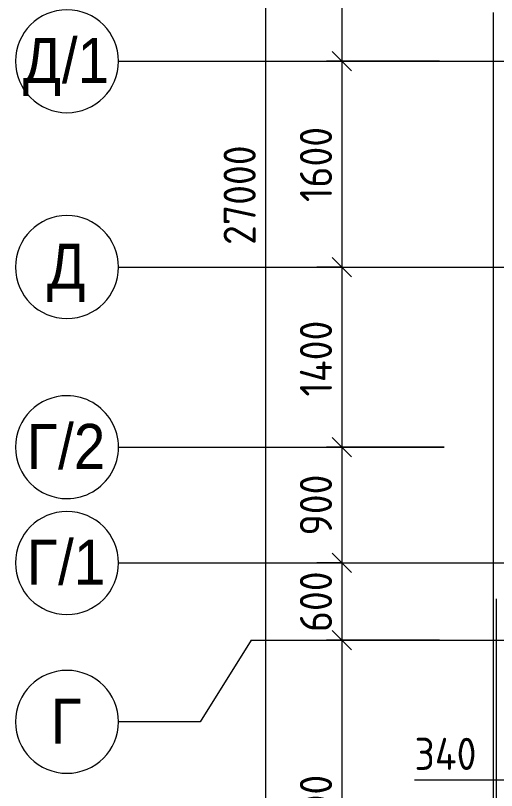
# Model space of a CAD drawing. Header units: millimetres. Extents: x -4005 to 195566, y -8553 to 29000.
# Drawn here: x -4005 to -268, y 9331 to 15355 of the extents above; entities that cross this region are included whole.
import ezdxf

# ---------------------------------------------------------------- set-up
doc = ezdxf.new("R2010")
doc.units = ezdxf.units.MM
doc.linetypes.add('Осевая', pattern=[3175, 635, -476.25, 1587.5, -476.25])
for name, color, linetype, lineweight in [('A-ANNO-DIMS', 7, 'Continuous', 9), ('A-ANNO-DIMS-100', 7, 'Continuous', 9), ('A-WALL', 7, 'Continuous', 9), ('Оси', 7, 'Continuous', 9), ('Оси-1', 7, 'Continuous', 20), ('Оси-2', 7, 'Осевая', 9)]:
    doc.layers.add(name, color=color, linetype=linetype, lineweight=lineweight)
doc.styles.add('Arial', font='arial.ttf', dxfattribs={"width": 0.9, "height": 350})
doc.styles.add('ISOCPEUR', font='isocpeur.ttf', dxfattribs={"width": 0.9, "height": 250})
doc.dimstyles.new('ISO-2_5_0_9К_БОЛЬШОЙ', dxfattribs={"dimscale": 304.8, "dimtxt": 248.995294, "dimasz": 0.492126, "dimexe": 0.393701, "dimexo": 0.984252, "dimgap": 0, "dimtad": 1, "dimdec": 0, "dimrnd": 10, "dimzin": 0, "dimdsep": 46, "dimtxsty": 'ISOCPEUR', "dimblk1": 'OBLIQUE', "dimblk2": 'OBLIQUE', "dimsah": 1, "dimcen": 0.09, "dimdle": 0.393701, "dimazin": 0, "dimtfac": 1, "dimtdec": 4, "dimtix": 1, "dimtmove": 0, "dimatfit": 3, "dimfxl": 1, "dimtvp": 1, "dimtolj": 1, "dimtzin": 0, "dimarcsym": 2})
doc.dimstyles.new('ISO-2_5_0_9К_БОЛЬШОЙ_1', dxfattribs={"dimscale": 304.8, "dimtxt": 248.995294, "dimasz": 0.492126, "dimexe": 0.393701, "dimexo": 0.984252, "dimgap": 0, "dimtad": 1, "dimdec": 0, "dimrnd": 10, "dimzin": 0, "dimdsep": 46, "dimtxsty": 'ISOCPEUR', "dimblk1": 'OBLIQUE', "dimblk2": 'OBLIQUE', "dimsah": 1, "dimcen": 0.09, "dimdle": 0.393701, "dimazin": 0, "dimtfac": 1, "dimtdec": 4, "dimtix": 1, "dimtmove": 2, "dimatfit": 3, "dimfxl": 1, "dimtvp": 1, "dimtolj": 1, "dimtzin": 0, "dimarcsym": 2})
doc.dimstyles.new('ISO-2_5_0_9К_БОЛЬШОЙ_2', dxfattribs={"dimscale": 304.8, "dimtxt": 248.995294, "dimasz": 0.492126, "dimexe": 0.393701, "dimexo": 0.984252, "dimgap": 0, "dimtad": 1, "dimdec": 0, "dimrnd": 10, "dimzin": 0, "dimdsep": 46, "dimtxsty": 'ISOCPEUR', "dimblk1": 'OBLIQUE', "dimblk2": 'OBLIQUE', "dimsah": 1, "dimcen": 0.09, "dimdle": 0.393701, "dimazin": 0, "dimtfac": 1, "dimtdec": 4, "dimtix": 1, "dimtmove": 1, "dimatfit": 3, "dimfxl": 1, "dimtvp": 1, "dimtolj": 1, "dimtzin": 0, "dimarcsym": 2})

# ---------------------------------------------------------------- blocks, each defined once
blk = doc.blocks.new('Ось сетки - D8-29747960-План отделки полов с раскладкой материалов 1 этажа в осях 1-12')
at = {"layer": 'Оси-1'}
for start, end in [(360, 180), (180, 360)]:
    blk.add_arc((0, 0), 4, start, end, dxfattribs=at)
blk = doc.blocks.new('DIMBLOCK17-План отделки полов с раскладкой материалов 1 этажа в осях 1-12')
at = {"layer": 'A-ANNO-DIMS-100', "lineweight": 20}
for p, q in [((-1469, 17000), (-1544, 17075)), ((-1469, 17000), (-1394, 16925)), ((-1469, 15000), (-1544, 15075)), ((-1469, 15000), (-1394, 14925))]:
    blk.add_line(p, q, dxfattribs=at)
at = {"layer": 'A-ANNO-DIMS-100'}
for p, q in [((-1662.9, 17000), (-1349, 17000)), ((-1469, 17000), (-1662.9, 17000)), ((-1469, 17000), (-1469, 15000)), ((-711.5, 15000), (-1589, 15000)), ((-1469, 15000), (-711.5, 15000))]:
    blk.add_line(p, q, dxfattribs=at)
at = {"layer": 'A-ANNO-DIMS-100', "color": 0, "insert": (-1795.6, 15684), "char_height": 250, "width": 758.478, "attachment_point": 1, "rotation": 90, "line_spacing_factor": 1.149209, "style": 'ISOCPEUR'}
blk.add_mtext('2000', dxfattribs=at)
blk = doc.blocks.new('_Oblique')
at = {"color": 0, "linetype": 'ByBlock', "lineweight": -2}
blk.add_line((-0.5, -0.5), (0.5, 0.5), dxfattribs=at)
blk = doc.blocks.new('DIMBLOCK18-План отделки полов с раскладкой материалов 1 этажа в осях 1-12')
at = {"layer": 'A-ANNO-DIMS-100', "lineweight": 20}
for p, q in [((-1469, 15000), (-1544, 15075)), ((-1469, 15000), (-1394, 14925)), ((-1469, 13400), (-1544, 13475)), ((-1469, 13400), (-1394, 13325))]:
    blk.add_line(p, q, dxfattribs=at)
at = {"layer": 'A-ANNO-DIMS-100'}
for p, q in [((-711.5, 15000), (-1589, 15000)), ((-1469, 15000), (-1469, 13400)), ((-1469, 15000), (-711.5, 15000)), ((-1662.9, 13400), (-1349, 13400)), ((-1469, 13400), (-1662.9, 13400))]:
    blk.add_line(p, q, dxfattribs=at)
at = {"layer": 'A-ANNO-DIMS-100', "color": 0, "insert": (-1795.6, 13905.5), "char_height": 250, "width": 706.764, "attachment_point": 1, "rotation": 90, "line_spacing_factor": 1.149209, "style": 'ISOCPEUR'}
blk.add_mtext('1600', dxfattribs=at)
blk = doc.blocks.new('DIMBLOCK19-План отделки полов с раскладкой материалов 1 этажа в осях 1-12')
at = {"layer": 'A-ANNO-DIMS-100', "lineweight": 20}
for p, q in [((-1469, 13400), (-1544, 13475)), ((-1469, 13400), (-1394, 13325)), ((-1469, 12000), (-1544, 12075)), ((-1469, 12000), (-1394, 11925))]:
    blk.add_line(p, q, dxfattribs=at)
at = {"layer": 'A-ANNO-DIMS-100'}
for p, q in [((-1662.9, 13400), (-1349, 13400)), ((-1469, 13400), (-1662.9, 13400)), ((-1469, 13400), (-1469, 12000)), ((-674.6, 12000), (-1589, 12000)), ((-1469, 12000), (-674.6, 12000))]:
    blk.add_line(p, q, dxfattribs=at)
at = {"layer": 'A-ANNO-DIMS-100', "color": 0, "insert": (-1795.6, 12393.5), "char_height": 250, "width": 735.494, "attachment_point": 1, "rotation": 90, "line_spacing_factor": 1.149209, "style": 'ISOCPEUR'}
blk.add_mtext('1400', dxfattribs=at)
blk = doc.blocks.new('DIMBLOCK20-План отделки полов с раскладкой материалов 1 этажа в осях 1-12')
at = {"layer": 'A-ANNO-DIMS-100', "lineweight": 20}
for p, q in [((-1469, 12000), (-1544, 12075)), ((-1469, 12000), (-1394, 11925)), ((-1469, 11100), (-1544, 11175)), ((-1469, 11100), (-1394, 11025))]:
    blk.add_line(p, q, dxfattribs=at)
at = {"layer": 'A-ANNO-DIMS-100'}
for p, q in [((-674.6, 12000), (-1589, 12000)), ((-1469, 12000), (-1469, 11100)), ((-1469, 12000), (-674.6, 12000)), ((-1662.9, 11100), (-1349, 11100)), ((-1469, 11100), (-1662.9, 11100))]:
    blk.add_line(p, q, dxfattribs=at)
at = {"layer": 'A-ANNO-DIMS-100', "color": 0, "insert": (-1795.6, 11313), "char_height": 250, "width": 568.858, "attachment_point": 1, "rotation": 90, "line_spacing_factor": 1.149209, "style": 'ISOCPEUR'}
blk.add_mtext('900', dxfattribs=at)
blk = doc.blocks.new('DIMBLOCK21-План отделки полов с раскладкой материалов 1 этажа в осях 1-12')
at = {"layer": 'A-ANNO-DIMS-100', "lineweight": 20}
for p, q in [((-1469, 11100), (-1544, 11175)), ((-1469, 11100), (-1394, 11025)), ((-1469, 10500), (-1544, 10575)), ((-1469, 10500), (-1394, 10425))]:
    blk.add_line(p, q, dxfattribs=at)
at = {"layer": 'A-ANNO-DIMS-100'}
for p, q in [((-1662.9, 11100), (-1349, 11100)), ((-1469, 11100), (-1662.9, 11100)), ((-1469, 11100), (-1469, 10500)), ((-711.5, 10500), (-1589, 10500)), ((-1469, 10500), (-711.5, 10500))]:
    blk.add_line(p, q, dxfattribs=at)
at = {"layer": 'A-ANNO-DIMS-100', "color": 0, "insert": (-1795.6, 10563), "char_height": 250, "width": 568.858, "attachment_point": 1, "rotation": 90, "line_spacing_factor": 1.149209, "style": 'ISOCPEUR'}
blk.add_mtext('600', dxfattribs=at)
blk = doc.blocks.new('DIMBLOCK22-План отделки полов с раскладкой материалов 1 этажа в осях 1-12')
at = {"layer": 'A-ANNO-DIMS-100', "lineweight": 20}
for p, q in [((-1469, 10500), (-1544, 10575)), ((-1469, 10500), (-1394, 10425)), ((-1469, 7800), (-1544, 7875)), ((-1469, 7800), (-1394, 7725))]:
    blk.add_line(p, q, dxfattribs=at)
at = {"layer": 'A-ANNO-DIMS-100'}
for p, q in [((-711.5, 10500), (-1589, 10500)), ((-1469, 10500), (-1469, 7800)), ((-1469, 10500), (-711.5, 10500)), ((-1662.9, 7800), (-1349, 7800)), ((-1469, 7800), (-1662.9, 7800))]:
    blk.add_line(p, q, dxfattribs=at)
at = {"layer": 'A-ANNO-DIMS-100', "color": 0, "insert": (-1795.6, 8834), "char_height": 250, "width": 758.478, "attachment_point": 1, "rotation": 90, "line_spacing_factor": 1.149209, "style": 'ISOCPEUR'}
blk.add_mtext('2700', dxfattribs=at)
blk = doc.blocks.new('DIMBLOCK25-План отделки полов с раскладкой материалов 1 этажа в осях 1-12')
at = {"layer": 'A-ANNO-DIMS-100'}
for p, q in [((-2061.9, 27120), (-2061.9, -120)), ((-2255.8, 27000), (-1941.9, 27000)), ((-2061.9, 27000), (-2255.8, 27000)), ((-2255.8, 0), (-1941.9, 0)), ((-2061.9, 0), (-2255.8, 0))]:
    blk.add_line(p, q, dxfattribs=at)
at = {"layer": 'A-ANNO-DIMS-100', "lineweight": 20}
for p, q in [((-2061.9, 27000), (-2136.9, 27075)), ((-2061.9, 27000), (-1986.9, 26925)), ((-2061.9, 0), (-2136.9, 75)), ((-2061.9, 0), (-1986.9, -75))]:
    blk.add_line(p, q, dxfattribs=at)
at = {"layer": 'A-ANNO-DIMS-100', "color": 0, "insert": (-2388.5, 13572), "char_height": 250, "width": 948.097, "attachment_point": 1, "rotation": 90, "line_spacing_factor": 1.149209, "style": 'ISOCPEUR'}
blk.add_mtext('27000', dxfattribs=at)
blk = doc.blocks.new('DIMBLOCK29-План отделки полов с раскладкой материалов 1 этажа в осях 1-12')
at = {"layer": 'A-ANNO-DIMS-100'}
for p, q in [((566, 9220.4), (566, 9534.3)), ((-905.1, 9414.3), (-307.1, 9414.3)), ((-307.1, 9414.3), (735.9, 9414.3)), ((446, 9414.3), (905.7, 9414.3)), ((566, 9414.3), (566, 9220.4)), ((905.7, 9420), (905.7, 9294.3)), ((905.7, 9414.3), (905.7, 9420))]:
    blk.add_line(p, q, dxfattribs=at)
at = {"layer": 'A-ANNO-DIMS-100', "lineweight": 20}
for p, q in [((566, 9414.3), (641, 9489.3)), ((905.7, 9414.3), (980.7, 9489.3)), ((566, 9414.3), (491, 9339.3)), ((905.7, 9414.3), (830.7, 9339.3))]:
    blk.add_line(p, q, dxfattribs=at)
at = {"layer": 'A-ANNO-DIMS-100', "color": 0, "insert": (-905.1, 9740.9), "char_height": 250, "width": 597.589, "attachment_point": 1, "line_spacing_factor": 1.149209, "style": 'ISOCPEUR'}
blk.add_mtext('340', dxfattribs=at)

msp = doc.modelspace()

# ---------------------------------------------------------------- linework, layer by layer
at = {"layer": 'A-WALL'}
for p, q in [((-290, 7205), (-290, 15380)), ((-268, 8520), (-268, 10820))]:
    msp.add_line(p, q, dxfattribs=at)
at = {"layer": 'Оси'}
for p, q in [((-3204.7, 15000), (-704.7, 15000)), ((-3204.7, 13400), (-704.7, 13400)), ((-3204.7, 12000), (-2172.7, 12000)), ((-2121.9, 12000), (-1090, 12000)), ((-3204.7, 11100), (-704.7, 11100)), ((-2173.7, 10500), (-2569.7, 9865)), ((-2173.7, 10500), (326.3, 10500)), ((-2569.7, 9865), (-3204.7, 9865))]:
    msp.add_line(p, q, dxfattribs=at)
at = {"layer": 'Оси-2'}
for p, q in [((-704.7, 15000), (35250, 15000)), ((-704.7, 13400), (35250, 13400)), ((-2172.7, 12000), (-2121.9, 12000)), ((-704.7, 11100), (35850, 11100))]:
    msp.add_line(p, q, dxfattribs=at)

# ---------------------------------------------------------------- block references
at = {"layer": 'Оси-1', "xscale": 99.99999999999993, "yscale": 99.99999999999993, "zscale": 99.99999999999993}
for p, rotation in [((-3604.7, 15000), 269.9999999999994), ((-3604.7, 13400), 269.9999999999994), ((-3604.7, 12000), 269.9999999999995), ((-3604.7, 11100), 269.9999999999994), ((-3604.7, 9865), 269.9999999999994)]:
    msp.add_blockref('Ось сетки - D8-29747960-План отделки полов с раскладкой материалов 1 этажа в осях 1-12', p, dxfattribs=dict(at, rotation=rotation))

# ---------------------------------------------------------------- texts
at = {"layer": 'Оси', "char_height": 350, "attachment_point": 1, "style": 'Arial'}
for s, insert, width in [('/1', (-3644.2, 15181), 454.557), ('\\fArial|b0|i0|c204|p34|;\\W.9;Д', (-3947.8, 15181), 367.975), ('\\fArial|b0|i0|c204|p34|;\\W.9;Д', (-3760.1, 13581), 367.975), ('\\fArial|b0|i0|c204|p34|;\\W.9;Г', (-3918.1, 12181), 295.823), ('/2', (-3674, 12181), 454.557), ('\\fArial|b0|i0|c204|p34|;\\W.9;Г', (-3918.1, 11281), 295.823), ('/1', (-3674, 11281), 454.557), ('\\fArial|b0|i0|c204|p34|;\\W.9;Г', (-3730.4, 10046), 295.823)]:
    msp.add_mtext(s, dxfattribs=dict(at, insert=insert, width=width))

# ---------------------------------------------------------------- dimensions: what is measured, and where the dimension line sits
at = {"layer": 'A-ANNO-DIMS'}
dim = msp.add_linear_dim(base=(-2061.9, 0), p1=(-1955.8, 27000), p2=(-1955.8, 0), angle=90, dimstyle='ISO-2_5_0_9К_БОЛЬШОЙ_1', override={"dimpost": '<>', "dimfxl": 26999.999823}, dxfattribs=at)
dim.commit()
dim.dimension.update_dxf_attribs({"geometry": 'DIMBLOCK25-План отделки полов с раскладкой материалов 1 этажа в осях 1-12', "text_midpoint": (-2221.8, 14046), "dimtype": 160, "text_rotation": 90})
for base, p1, p2, override, picture, middle in [((-1469, 15000), (-1362.9, 17000), (-411.5, 15000), {"dimpost": '<>', "dimfxl": 2214.767922}, 'DIMBLOCK17-План отделки полов с раскладкой материалов 1 этажа в осях 1-12', (-1594, 16000)), ((-1469, 13400), (-411.5, 15000), (-1362.9, 13400), {"dimpost": '<>', "dimfxl": 1861.503867}, 'DIMBLOCK18-План отделки полов с раскладкой материалов 1 этажа в осях 1-12', (-1594, 14200)), ((-1469, 12000), (-1362.9, 13400), (-374.6, 12000), {"dimpost": '<>', "dimfxl": 1713.690047}, 'DIMBLOCK19-План отделки полов с раскладкой материалов 1 этажа в осях 1-12', (-1594, 12700)), ((-1469, 11100), (-374.6, 12000), (-1362.9, 11100), {"dimpost": '<>', "dimfxl": 1336.687545}, 'DIMBLOCK20-План отделки полов с раскладкой материалов 1 этажа в осях 1-12', (-1594, 11550)), ((-1469, 10500), (-1362.9, 11100), (-411.5, 10500), {"dimpost": '<>', "dimfxl": 1124.809605}, 'DIMBLOCK21-План отделки полов с раскладкой материалов 1 этажа в осях 1-12', (-1594, 10800)), ((-1469, 7800), (-411.5, 10500), (-1362.9, 7800), {"dimpost": '<>', "dimfxl": 2862.725388}, 'DIMBLOCK22-План отделки полов с раскладкой материалов 1 этажа в осях 1-12', (-1594, 9150))]:
    dim = msp.add_linear_dim(base=base, p1=p1, p2=p2, angle=90, dimstyle='ISO-2_5_0_9К_БОЛЬШОЙ', override=override, dxfattribs=at)
    dim.commit()
    dim.dimension.update_dxf_attribs({"geometry": picture, "text_midpoint": middle})
dim = msp.add_linear_dim(base=(905.7, 9414.3), p1=(566, 9520.4), p2=(905.7, 9120), dimstyle='ISO-2_5_0_9К_БОЛЬШОЙ_2', override={"dimpost": '<>', "dimfxl": 525.079923}, dxfattribs=at)
dim.commit()
dim.dimension.update_dxf_attribs({"geometry": 'DIMBLOCK29-План отделки полов с раскладкой материалов 1 этажа в осях 1-12', "text_midpoint": (-606.3, 9574.2), "dimtype": 160})

doc.saveas('drawing.dxf')
